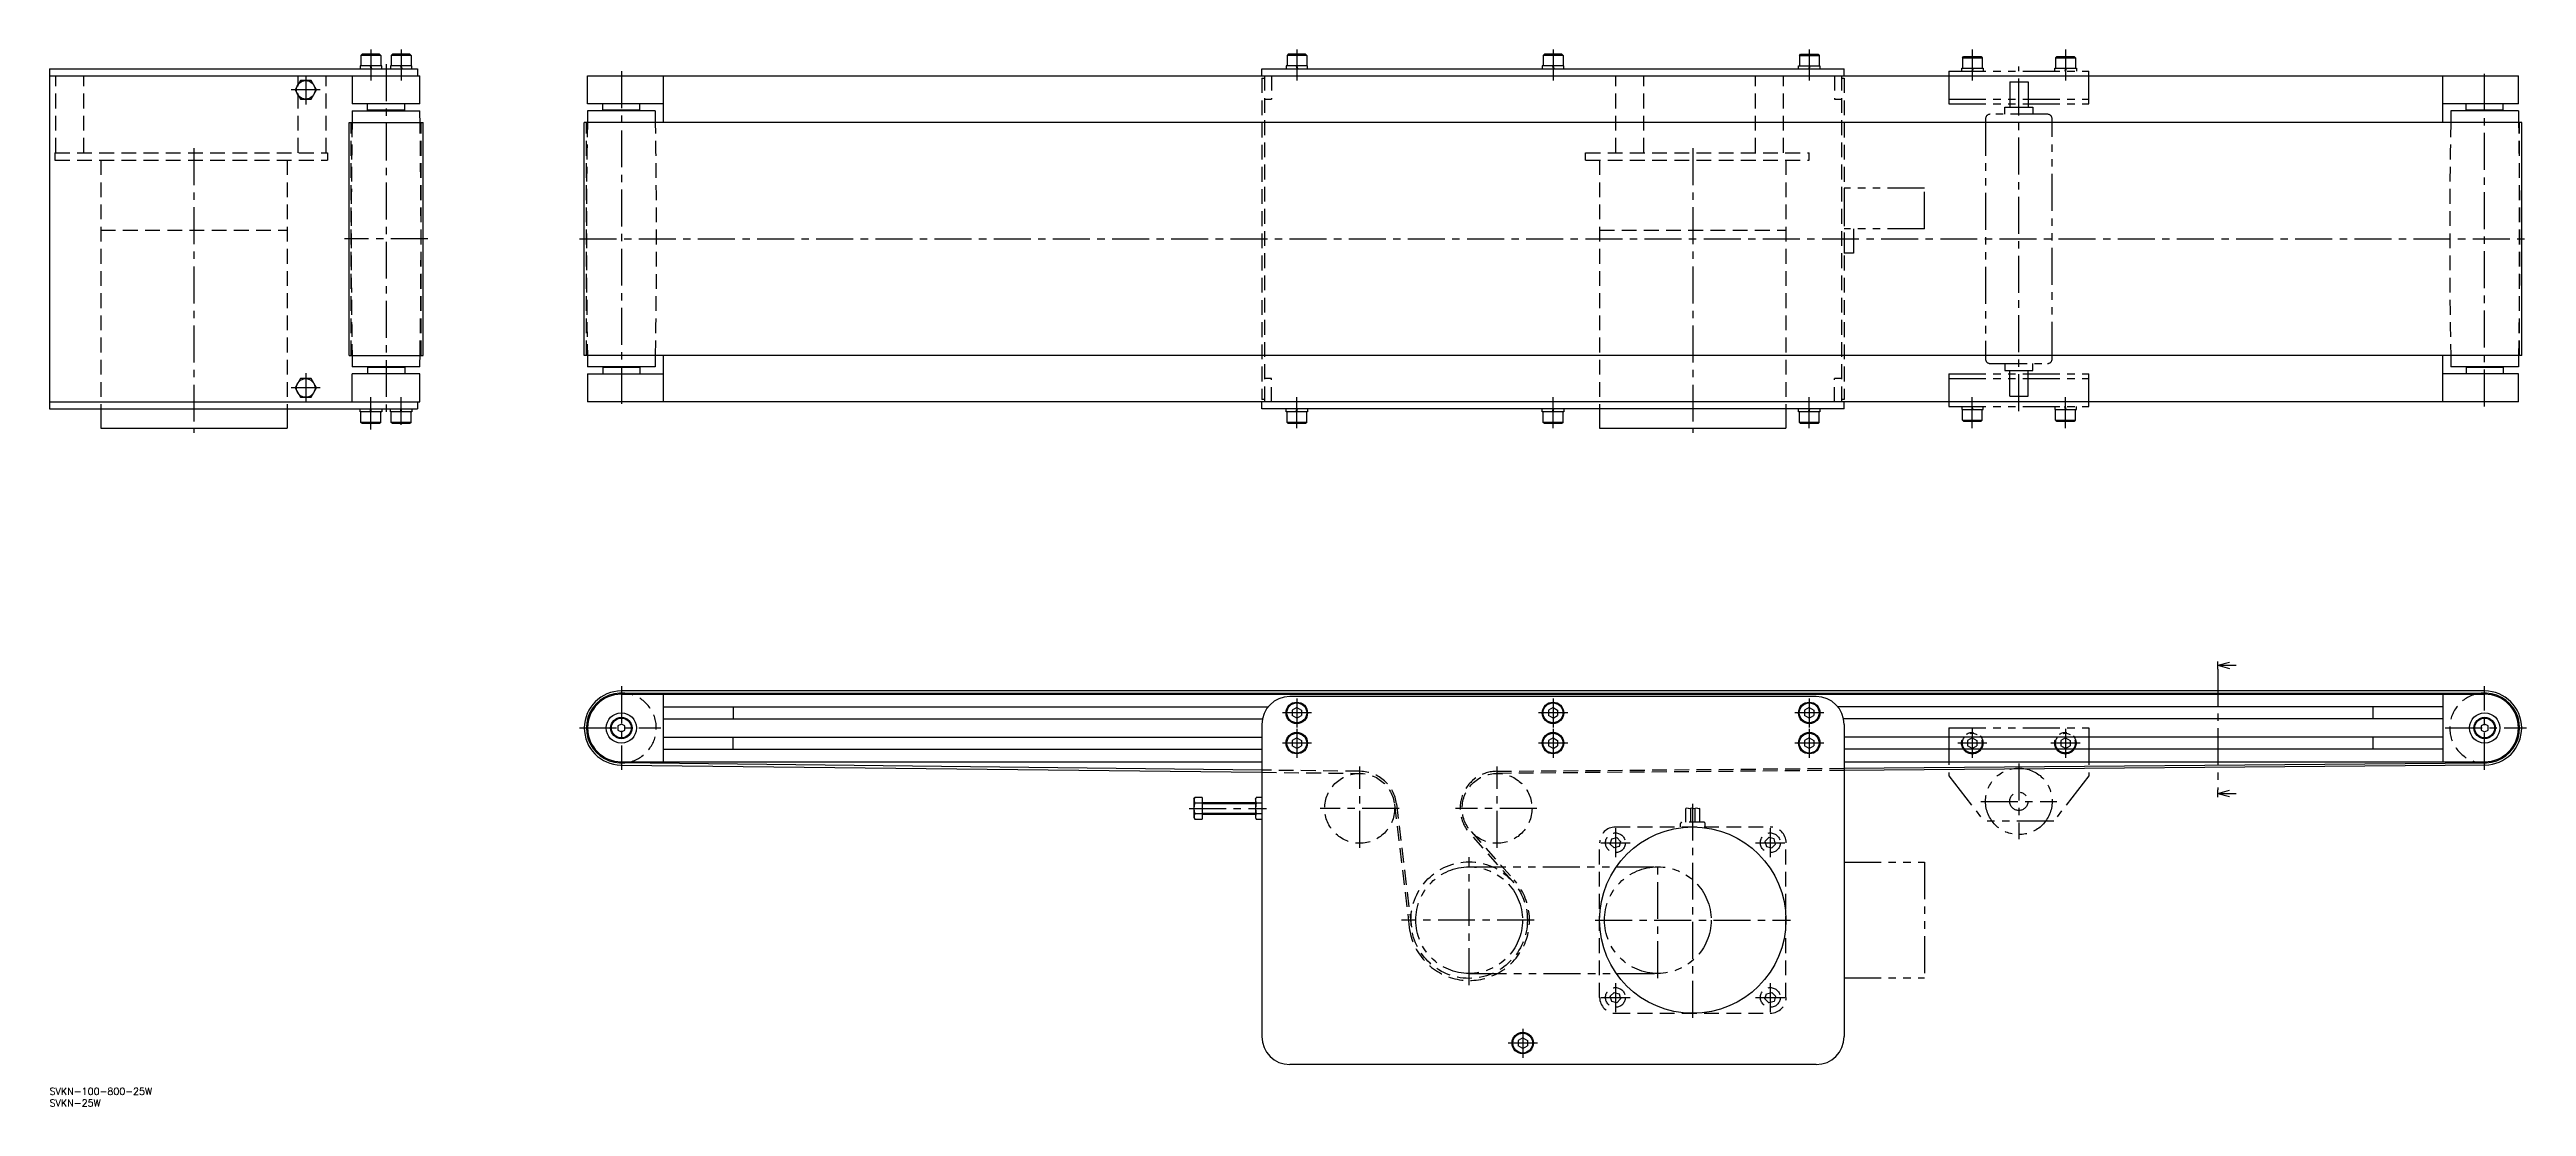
# Model space of a CAD drawing. Extents: x 0 to 1624, y -8 to 471.
# Drawn here: x 0 to 1063, y -8 to 446 of the extents above; entities that cross this region are included whole.
import ezdxf

# ---------------------------------------------------------------- set-up
doc = ezdxf.new("R2010")
doc.units = 0
doc.header["$LTSCALE"] = 0.5
for name, pattern in [('CENTER', [50.8, 31.75, -6.35, 6.35, -6.35]), ('DASHED', [19.05, 12.7, -6.35]), ('PHANTOM', [63.5, 31.75, -6.35, 6.35, -6.35, 6.35, -6.35])]:
    doc.linetypes.add(name, pattern=pattern)
for name, color, linetype in [('MSM_CENTER', 1, 'CENTER'), ('MSM_CONTINUOUS', 7, 'CONTINUOUS'), ('MSM_DASHED', 4, 'DASHED'), ('MSM_IMAGINARY', 6, 'PHANTOM'), ('MSM_NARROW', 5, 'CONTINUOUS'), ('MSM_PART_NUMBER', 7, 'CONTINUOUS')]:
    doc.layers.add(name, color=color, linetype=linetype)
doc.styles.get("Standard").update_dxf_attribs({"font": 'txt.shx', "height": 3, "bigfont": 'bigfont.shx'})

# ---------------------------------------------------------------- blocks, each defined once
blk = doc.blocks.new('*U2')
at = {"layer": 'MSM_PART_NUMBER'}
blk.add_text('SVKN-100-800-25W', height=3, dxfattribs=at).set_placement((0, -3))
blk = doc.blocks.new('*U3')
at = {"layer": 'MSM_PART_NUMBER'}
blk.add_text('SVKN-25W', height=3, dxfattribs=at).set_placement((0, -8))

msp = doc.modelspace()

# ---------------------------------------------------------------- linework, layer by layer
at = {"layer": 'MSM_CENTER'}
for p, q in [((138, 445.8), (138, 432.5)), ((144.5, 439.5), (144.5, 289.5)), ((151, 445.8), (151, 432.5)), ((245.5, 436.5), (245.5, 292.5)), ((535.5, 445.8), (535.5, 432.5)), ((645.5, 445.8), (645.5, 432.5)), ((755.5, 445.8), (755.5, 432.5)), ((825.5, 445.8), (825.5, 432.5)), ((845.5, 290.5), (845.5, 438.5)), ((865.5, 445.8), (865.5, 432.5)), ((1045.5, 292.5), (1045.5, 436.5)), ((116.2, 428.5), (103.8, 428.5)), ((110, 434.7), (110, 422.2)), ((62, 403.5), (62, 281.3)), ((705.5, 403.5), (705.5, 281.3)), ((162.4, 364.5), (126.6, 364.5)), ((227.6, 364.5), (1063.4, 364.5)), ((116.2, 300.5), (103.8, 300.5)), ((110, 306.8), (110, 294.3)), ((138, 282.6), (138, 296.5)), ((151, 284.6), (151, 296.5)), ((535.5, 283.2), (535.5, 296.5)), ((645.5, 283.2), (645.5, 296.5)), ((755.5, 283.2), (755.5, 296.5)), ((825.5, 283.2), (825.5, 296.5)), ((865.5, 283.2), (865.5, 296.5)), ((245.5, 172.4), (245.5, 136.6)), ((931, 179.8), (931, 128)), ((1045.5, 136.6), (1045.5, 172.4)), ((541.8, 161), (529.3, 161)), ((535.5, 167.2), (535.5, 154.7)), ((651.8, 161), (639.3, 161)), ((645.5, 167.2), (645.5, 154.7)), ((761.8, 161), (749.3, 161)), ((755.5, 167.2), (755.5, 154.7)), ((227.6, 154.5), (262.5, 154.5)), ((535.5, 154.2), (535.5, 141.7)), ((645.5, 154.2), (645.5, 141.7)), ((755.5, 154.2), (755.5, 141.7)), ((825.5, 154.2), (825.5, 141.7)), ((865.5, 154.2), (865.5, 141.7)), ((1028.5, 154.5), (1063.4, 154.5)), ((541.8, 148), (529.3, 148)), ((651.8, 148), (639.3, 148)), ((761.8, 148), (749.3, 148)), ((831.8, 148), (819.3, 148)), ((845.5, 139.3), (845.5, 106.7)), ((871.8, 148), (859.3, 148)), ((562.5, 103), (562.5, 137.9)), ((621.5, 103), (621.5, 137.9)), ((489.3, 120), (522.5, 120)), ((579.5, 120), (545.5, 120)), ((638.5, 120), (603.6, 120)), ((705.5, 30), (705.5, 122)), ((829.2, 123), (861.8, 123)), ((672.3, 111.5), (672.3, 99)), ((738.8, 111.5), (738.8, 99)), ((609.5, 44.1), (609.5, 99)), ((666.1, 105.2), (678.6, 105.2)), ((690.5, 47.1), (690.5, 96.9)), ((732.5, 105.2), (745, 105.2)), ((637.4, 72), (580.5, 72)), ((663.6, 72), (747.5, 72)), ((672.3, 45), (672.3, 32.5)), ((738.8, 45), (738.8, 32.5)), ((666.1, 38.8), (678.6, 38.8)), ((732.5, 38.8), (745, 38.8)), ((632.5, 25.4), (632.5, 12.9)), ((638.8, 19.2), (626.3, 19.2))]:
    msp.add_line(p, q, dxfattribs=at)
at = {"layer": 'MSM_CONTINUOUS'}
for p, q in [((0, 437.5), (0, 291.5)), ((0, 437.5), (158, 437.5)), ((142.6, 438.8), (133.4, 438.8)), ((133.4, 438.8), (133.4, 437.5)), ((134.2, 443.8), (133.7, 443.3)), ((142.2, 443.3), (133.7, 443.3)), ((133.7, 443.3), (133.7, 438.8)), ((141.7, 443.8), (134.2, 443.8)), ((137.7, 438.8), (138, 437.5)), ((138, 438.8), (138.3, 437.5)), ((142.2, 443.3), (141.7, 443.8)), ((142.2, 443.3), (142.2, 438.8)), ((142.6, 437.5), (142.6, 438.8)), ((155.6, 438.8), (146.4, 438.8)), ((146.4, 438.8), (146.4, 437.5)), ((147.2, 443.8), (146.7, 443.3)), ((155.2, 443.3), (146.7, 443.3)), ((146.7, 443.3), (146.7, 438.8)), ((154.7, 443.8), (147.2, 443.8)), ((150.7, 438.8), (151, 437.5)), ((151, 438.8), (151.3, 437.5)), ((155.2, 443.3), (154.7, 443.8)), ((155.2, 443.3), (155.2, 438.8)), ((155.6, 437.5), (155.6, 438.8)), ((158, 437.5), (158, 434.5)), ((520.5, 437.5), (770.5, 437.5)), ((520.5, 434.5), (520.5, 437.5)), ((540.1, 438.8), (530.9, 438.8)), ((530.9, 438.8), (530.9, 437.5)), ((531.8, 443.8), (531.3, 443.3)), ((539.8, 443.3), (531.3, 443.3)), ((531.3, 443.3), (531.3, 438.8)), ((539.3, 443.8), (531.8, 443.8)), ((535.3, 438.8), (535.5, 437.5)), ((535.5, 438.8), (535.8, 437.5)), ((539.8, 443.3), (539.3, 443.8)), ((539.8, 443.3), (539.8, 438.8)), ((540.1, 437.5), (540.1, 438.8)), ((650.1, 438.8), (640.9, 438.8)), ((640.9, 438.8), (640.9, 437.5)), ((641.8, 443.8), (641.3, 443.3)), ((649.8, 443.3), (641.3, 443.3)), ((641.3, 443.3), (641.3, 438.8)), ((649.3, 443.8), (641.8, 443.8)), ((645.3, 438.8), (645.5, 437.5)), ((645.5, 438.8), (645.8, 437.5)), ((649.8, 443.3), (649.3, 443.8)), ((649.8, 443.3), (649.8, 438.8)), ((650.1, 437.5), (650.1, 438.8)), ((750.9, 438.8), (760.1, 438.8)), ((750.9, 437.5), (750.9, 438.8)), ((751.3, 443.3), (751.8, 443.8)), ((751.3, 443.3), (759.8, 443.3)), ((751.3, 443.3), (751.3, 438.8)), ((751.8, 443.8), (759.3, 443.8)), ((755.5, 438.8), (755.3, 437.5)), ((755.8, 438.8), (755.5, 437.5)), ((759.3, 443.8), (759.8, 443.3)), ((759.8, 443.3), (759.8, 438.8)), ((760.1, 438.8), (760.1, 437.5)), ((770.5, 434.5), (770.5, 437.5)), ((0, 434.5), (159, 434.5)), ((107.7, 432.5), (105.4, 428.5)), ((105.4, 428.5), (107.7, 424.5)), ((112.3, 432.5), (107.7, 432.5)), ((114.6, 428.5), (112.3, 432.5)), ((112.3, 424.5), (114.6, 428.5)), ((130, 434.5), (130, 422.5)), ((159, 422.5), (159, 434.5)), ((231, 434.5), (1060, 434.5)), ((231, 422.5), (231, 434.5)), ((263.5, 434.5), (263.5, 414.5)), ((1027.5, 414.5), (1027.5, 434.5)), ((1060, 422.5), (1060, 434.5)), ((107.7, 424.5), (112.3, 424.5)), ((159, 422.5), (130, 422.5)), ((130, 419.5), (159, 419.5)), ((136.5, 419.7), (136.5, 422.5)), ((152.5, 419.7), (136.5, 419.7)), ((138.5, 419.5), (138.5, 419.7)), ((150.5, 419.5), (150.5, 419.7)), ((152.5, 419.7), (152.5, 422.5)), ((263.5, 422.5), (231, 422.5)), ((260, 419.5), (231, 419.5)), ((237.5, 419.7), (237.5, 422.5)), ((253.5, 419.7), (237.5, 419.7)), ((239.5, 419.5), (239.5, 419.7)), ((251.5, 419.5), (251.5, 419.7)), ((253.5, 419.7), (253.5, 422.5)), ((1060, 422.5), (1027.5, 422.5)), ((1060, 419.5), (1031, 419.5)), ((1037.5, 419.7), (1037.5, 422.5)), ((1053.5, 419.7), (1037.5, 419.7)), ((1039.5, 419.5), (1039.5, 419.7)), ((1051.5, 419.5), (1051.5, 419.7)), ((1053.5, 419.7), (1053.5, 422.5)), ((128.6, 414.5), (160.4, 414.5)), ((128.6, 314.5), (128.6, 414.5)), ((160.4, 314.5), (160.4, 414.5)), ((1061.4, 414.5), (229.6, 414.5)), ((229.6, 314.5), (229.6, 414.5)), ((1061.4, 314.5), (1061.4, 414.5)), ((128.6, 314.5), (160.4, 314.5)), ((159, 309.5), (130, 309.5)), ((152.5, 309.3), (136.5, 309.3)), ((136.5, 309.3), (136.5, 306.5)), ((138.5, 309.5), (138.5, 309.3)), ((150.5, 309.5), (150.5, 309.3)), ((152.5, 309.3), (152.5, 306.5)), ((1061.4, 314.5), (229.6, 314.5)), ((260, 309.5), (231, 309.5)), ((253.5, 309.3), (237.5, 309.3)), ((237.5, 309.3), (237.5, 306.5)), ((239.5, 309.5), (239.5, 309.3)), ((251.5, 309.5), (251.5, 309.3)), ((253.5, 309.3), (253.5, 306.5)), ((263.5, 314.5), (263.5, 294.5)), ((1027.5, 294.5), (1027.5, 314.5)), ((1060, 309.5), (1031, 309.5)), ((1053.5, 309.3), (1037.5, 309.3)), ((1037.5, 309.3), (1037.5, 306.5)), ((1039.5, 309.5), (1039.5, 309.3)), ((1051.5, 309.5), (1051.5, 309.3)), ((1053.5, 309.3), (1053.5, 306.5)), ((107.7, 304.5), (105.4, 300.5)), ((105.4, 300.5), (107.7, 296.5)), ((112.3, 304.5), (107.7, 304.5)), ((114.6, 300.5), (112.3, 304.5)), ((112.3, 296.5), (114.6, 300.5)), ((159, 306.5), (130, 306.5)), ((130, 294.5), (130, 306.5)), ((159, 294.5), (159, 306.5)), ((231, 306.5), (231, 294.5)), ((231, 306.5), (263.5, 306.5)), ((1060, 306.5), (1027.5, 306.5)), ((1060, 294.5), (1060, 306.5)), ((0, 294.5), (159, 294.5)), ((0, 291.5), (158, 291.5)), ((22, 291.5), (22, 283.3)), ((102, 291.5), (102, 283.3)), ((107.7, 296.5), (112.3, 296.5)), ((133.4, 290.2), (133.4, 291.5)), ((142.6, 290.2), (133.4, 290.2)), ((133.7, 285.7), (133.7, 290.2)), ((137.7, 290.2), (138, 291.5)), ((138, 290.2), (138.3, 291.5)), ((142.2, 285.7), (142.2, 290.2)), ((142.6, 291.5), (142.6, 290.2)), ((146.4, 290.2), (146.4, 291.5)), ((155.6, 290.2), (146.4, 290.2)), ((146.7, 285.7), (146.7, 290.2)), ((150.7, 290.2), (151, 291.5)), ((151, 290.2), (151.3, 291.5)), ((155.2, 285.7), (155.2, 290.2)), ((155.6, 291.5), (155.6, 290.2)), ((158, 294.5), (158, 291.5)), ((1060, 294.5), (231, 294.5)), ((520.5, 291.5), (520.5, 294.5)), ((770.5, 291.5), (520.5, 291.5)), ((530.9, 290.2), (530.9, 291.5)), ((540.1, 290.2), (530.9, 290.2)), ((531.3, 285.7), (531.3, 290.2)), ((535.3, 290.2), (535.5, 291.5)), ((535.5, 290.2), (535.8, 291.5)), ((539.8, 285.7), (539.8, 290.2)), ((540.1, 291.5), (540.1, 290.2)), ((640.9, 290.2), (640.9, 291.5)), ((650.1, 290.2), (640.9, 290.2)), ((641.3, 285.7), (641.3, 290.2)), ((645.3, 290.2), (645.5, 291.5)), ((645.5, 290.2), (645.8, 291.5)), ((649.8, 285.7), (649.8, 290.2)), ((650.1, 291.5), (650.1, 290.2)), ((665.5, 291.5), (665.5, 283.3)), ((745.5, 291.5), (745.5, 283.3)), ((750.9, 290.2), (750.9, 291.5)), ((760.1, 290.2), (750.9, 290.2)), ((751.3, 285.7), (751.3, 290.2)), ((755.3, 290.2), (755.5, 291.5)), ((755.5, 290.2), (755.8, 291.5)), ((759.8, 285.7), (759.8, 290.2)), ((760.1, 291.5), (760.1, 290.2)), ((770.5, 291.5), (770.5, 294.5)), ((22, 283.3), (102, 283.3)), ((142.2, 285.7), (133.7, 285.7)), ((134.2, 285.2), (133.7, 285.7)), ((141.7, 285.2), (134.2, 285.2)), ((142.2, 285.7), (141.7, 285.2)), ((155.2, 285.7), (146.7, 285.7)), ((147.2, 285.2), (146.7, 285.7)), ((154.7, 285.2), (147.2, 285.2)), ((155.2, 285.7), (154.7, 285.2)), ((539.8, 285.7), (531.3, 285.7)), ((531.8, 285.2), (531.3, 285.7)), ((539.3, 285.2), (531.8, 285.2)), ((539.8, 285.7), (539.3, 285.2)), ((649.8, 285.7), (641.3, 285.7)), ((641.8, 285.2), (641.3, 285.7)), ((649.3, 285.2), (641.8, 285.2)), ((649.8, 285.7), (649.3, 285.2)), ((665.5, 283.3), (745.5, 283.3)), ((759.8, 285.7), (751.3, 285.7)), ((751.8, 285.2), (751.3, 285.7)), ((759.3, 285.2), (751.8, 285.2)), ((759.8, 285.7), (759.3, 285.2)), ((1045.5, 170.4), (245.5, 170.4)), ((245.5, 169.5), (1045.5, 169.5)), ((245.5, 169), (1045.5, 169)), ((263.5, 169), (263.5, 140)), ((263.5, 163.6), (523.3, 163.6)), ((293.5, 163.6), (293.5, 158.4)), ((758.5, 168), (532.5, 168)), ((535.5, 163.3), (533.5, 162.1)), ((533.5, 162.1), (533.5, 159.9)), ((535.5, 158.7), (533.5, 159.9)), ((535.5, 163.3), (537.5, 162.1)), ((535.5, 158.7), (537.5, 159.9)), ((537.5, 162.1), (537.5, 159.9)), ((645.5, 163.3), (643.5, 162.1)), ((643.5, 162.1), (643.5, 159.9)), ((645.5, 158.7), (643.5, 159.9)), ((645.5, 163.3), (647.5, 162.1)), ((645.5, 158.7), (647.5, 159.9)), ((647.5, 162.1), (647.5, 159.9)), ((755.5, 163.3), (753.5, 162.1)), ((753.5, 162.1), (753.5, 159.9)), ((755.5, 158.7), (753.5, 159.9)), ((755.5, 163.3), (757.5, 162.1)), ((755.5, 158.7), (757.5, 159.9)), ((757.5, 162.1), (757.5, 159.9)), ((1027.5, 163.6), (767.8, 163.6)), ((997.5, 163.6), (997.5, 158.4)), ((1027.5, 169), (1027.5, 140)), ((245.5, 156.2), (244, 155.4)), ((244, 155.4), (244, 153.6)), ((244, 153.6), (245.5, 152.8)), ((247, 155.4), (245.5, 156.2)), ((245.5, 152.8), (247, 153.6)), ((247, 153.6), (247, 155.4)), ((263.5, 158.4), (520.8, 158.4)), ((263.5, 150.6), (520.5, 150.6)), ((293.5, 145.4), (293.5, 150.6)), ((520.5, 156), (520.5, 22)), ((535.5, 150.3), (533.5, 149.1)), ((533.5, 149.1), (533.5, 146.9)), ((535.5, 150.3), (537.5, 149.1)), ((537.5, 149.1), (537.5, 146.9)), ((645.5, 150.3), (643.5, 149.1)), ((643.5, 149.1), (643.5, 146.9)), ((645.5, 150.3), (647.5, 149.1)), ((647.5, 149.1), (647.5, 146.9)), ((755.5, 150.3), (753.5, 149.1)), ((753.5, 149.1), (753.5, 146.9)), ((755.5, 150.3), (757.5, 149.1)), ((757.5, 149.1), (757.5, 146.9)), ((1027.5, 158.4), (770.3, 158.4)), ((770.5, 156), (770.5, 22)), ((1027.5, 150.6), (770.5, 150.6)), ((997.5, 150.6), (997.5, 145.4)), ((1045.5, 156.2), (1044, 155.4)), ((1044, 155.4), (1044, 153.6)), ((1044, 153.6), (1045.5, 152.8)), ((1047, 155.4), (1045.5, 156.2)), ((1045.5, 152.8), (1047, 153.6)), ((1047, 153.6), (1047, 155.4)), ((520.5, 136.4), (245.4, 139.5)), ((245.4, 138.6), (520.5, 135.5)), ((245.5, 140), (520.5, 140)), ((263.5, 145.4), (520.5, 145.4)), ((535.5, 145.7), (533.5, 146.9)), ((535.5, 145.7), (537.5, 146.9)), ((645.5, 145.7), (643.5, 146.9)), ((645.5, 145.7), (647.5, 146.9)), ((755.5, 145.7), (753.5, 146.9)), ((755.5, 145.7), (757.5, 146.9)), ((1027.5, 145.4), (770.5, 145.4)), ((770.5, 140), (1045.5, 140)), ((770.5, 137.2), (1045.7, 139.5)), ((1045.7, 138.6), (770.5, 136.3)), ((491.3, 124), (491.7, 124.6)), ((491.3, 124), (491.3, 116)), ((494.8, 124.6), (491.7, 124.6)), ((491.7, 122.3), (494.8, 122.3)), ((494.8, 117.7), (491.7, 117.7)), ((494.8, 124.6), (494.8, 115.4)), ((494.8, 122.5), (517.7, 122.5)), ((494.8, 117.5), (517.7, 117.5)), ((517.7, 124), (518.1, 124.6)), ((517.7, 124), (517.7, 116)), ((520.5, 124.6), (518.1, 124.6)), ((518.1, 122.3), (520.5, 122.3)), ((520.5, 117.7), (518.1, 117.7)), ((491.3, 116), (491.7, 115.4)), ((491.7, 115.4), (494.8, 115.4)), ((517.7, 116), (518.1, 115.4)), ((518.1, 115.4), (520.5, 115.4)), ((632.5, 21.5), (630.5, 20.3)), ((632.5, 21.5), (634.5, 20.3)), ((630.5, 20.3), (630.5, 18.1)), ((632.5, 16.9), (630.5, 18.1)), ((632.5, 16.9), (634.5, 18.1)), ((634.5, 20.3), (634.5, 18.1)), ((758.5, 10), (532.5, 10))]:
    msp.add_line(p, q, dxfattribs=at)
for centre, radius in [((110, 428.5), 4), ((110, 300.5), 4), ((245.5, 154.5), 6.5), ((535.5, 161), 4.6), ((535.5, 161), 4.25), ((645.5, 161), 4.6), ((645.5, 161), 4.25), ((755.5, 161), 4.6), ((755.5, 161), 4.25), ((1045.5, 154.5), 6.5), ((245.5, 154.5), 4.6), ((245.5, 154.5), 4.25), ((535.5, 148), 4.6), ((535.5, 148), 4.25), ((645.5, 148), 4.6), ((645.5, 148), 4.25), ((755.5, 148), 4.6), ((755.5, 148), 4.25), ((1045.5, 154.5), 4.6), ((1045.5, 154.5), 4.25), ((705.5, 72), 40), ((632.5, 19.2), 4.6), ((632.5, 19.2), 4.25)]:
    msp.add_circle(centre, radius, dxfattribs=at)
for centre, radius, start, end in [((3154.8, 364.5), 3025.3, 178.9583, 179.053), ((-2865.8, 364.5), 3025.3, 0.947, 1.0417), ((3255.8, 364.5), 3025.3, 178.9583, 179.053), ((-2764.7, 364.5), 3025.3, 0.947, 1.0417), ((4055.8, 364.5), 3025.3, 178.9583, 179.053), ((-1964.7, 364.5), 3025.3, 0.947, 1.0417), ((3154.8, 364.5), 3025.3, 180.947, 181.0417), ((-2865.8, 364.5), 3025.3, 358.9583, 359.053), ((3255.8, 364.5), 3025.3, 180.947, 181.0417), ((-2764.7, 364.5), 3025.3, 358.9583, 359.053), ((4055.8, 364.5), 3025.3, 180.947, 181.0417), ((-1964.7, 364.5), 3025.3, 358.9583, 359.053), ((245.5, 154.5), 15.9, 90, 269.3497), ((1045.5, 154.5), 15.9, 270.4863, 90), ((245.5, 154.5), 15, 75.1649, 284.8351), ((245.5, 154.5), 14.5, 90, 270), ((532.5, 156), 12, 90, 180), ((758.5, 156), 12, 0, 90), ((1045.5, 154.5), 15, 255.1649, 104.8351), ((1045.5, 154.5), 14.5, 270, 90), ((493.4, 123.5), 2.04, 154.3842, 214.3842), ((499, 120), 7.64, 162.412, 197.588), ((493.4, 116.5), 2.04, 145.6158, 205.6158), ((519.8, 123.5), 2.04, 154.3842, 214.3842), ((525.4, 120), 7.64, 162.412, 197.588), ((519.8, 116.5), 2.04, 145.6158, 205.6158), ((532.5, 22), 12, 180, 270), ((758.5, 22), 12, 270, 0)]:
    msp.add_arc(centre, radius, start, end, dxfattribs=at)
at = {"layer": 'MSM_DASHED'}
for p, q in [((2.7, 401.5), (2.7, 434.5)), ((14.7, 401.5), (14.7, 434.5)), ((106.7, 401.5), (106.7, 434.5)), ((118.7, 401.5), (118.7, 434.5)), ((520.5, 433.5), (520.5, 295.5)), ((520.5, 433.5), (521.7, 433.5)), ((521.7, 434.5), (521.7, 294.5)), ((524.7, 434.5), (524.7, 424.5)), ((672.5, 401.5), (672.5, 434.5)), ((684.5, 401.5), (684.5, 434.5)), ((732.5, 401.5), (732.5, 434.5)), ((744.5, 401.5), (744.5, 434.5)), ((766.3, 434.5), (766.3, 424.5)), ((769.3, 434.5), (769.3, 294.5)), ((769.3, 433.5), (770.5, 433.5)), ((770.5, 433.5), (770.5, 295.5)), ((521.7, 424.5), (524.7, 424.5)), ((766.3, 424.5), (769.3, 424.5)), ((129.5, 314.5), (129.5, 414.5)), ((159.5, 314.5), (159.5, 414.5)), ((230.5, 314.5), (230.5, 414.5)), ((1060.5, 314.5), (1060.5, 414.5)), ((2.3, 401.5), (2.3, 398.3)), ((2.3, 401.5), (119.3, 401.5)), ((2.3, 398.3), (119.3, 398.3)), ((22, 398.3), (22, 291.5)), ((102, 398.3), (102, 291.5)), ((119.3, 401.5), (119.3, 398.3)), ((659.5, 401.5), (755.5, 401.5)), ((659.5, 398.3), (659.5, 401.5)), ((659.5, 398.3), (755.5, 398.3)), ((665.5, 398.3), (665.5, 291.5)), ((745.5, 398.3), (745.5, 291.5)), ((755.5, 398.3), (755.5, 401.5)), ((22, 368.3), (102, 368.3)), ((665.5, 368.3), (745.5, 368.3)), ((524.7, 304.5), (521.7, 304.5)), ((524.7, 294.5), (524.7, 304.5)), ((769.3, 304.5), (766.3, 304.5)), ((766.3, 294.5), (766.3, 304.5)), ((521.7, 295.5), (520.5, 295.5)), ((770.5, 295.5), (769.3, 295.5)), ((562.7, 135.9), (520.5, 136.4)), ((520.5, 135.5), (562.7, 135)), ((621.4, 135.9), (770.5, 137.2)), ((770.5, 136.3), (621.4, 135)), ((577.4, 121.8), (583.8, 68.9)), ((578.3, 121.9), (584.7, 69)), ((702.5, 114), (702.5, 120)), ((704.5, 120), (704.5, 114)), ((706.5, 114), (706.5, 120)), ((708.5, 114), (708.5, 120)), ((628.2, 88.6), (609.7, 109.4)), ((610.3, 110), (628.9, 89.2)), ((670.1, 104.6), (670.7, 106.9)), ((670.7, 106.9), (672.9, 107.5)), ((672.3, 112), (738.8, 112)), ((672.9, 107.5), (674.5, 105.8)), ((700.3, 112), (700.3, 113.5)), ((710.3, 114), (700.8, 114)), ((710.8, 112), (710.8, 113.5)), ((738.2, 107.5), (736.5, 105.8)), ((740.4, 106.9), (738.2, 107.5)), ((741, 104.6), (740.4, 106.9)), ((665.5, 38.8), (665.5, 105.2)), ((671.7, 103), (670.1, 104.6)), ((673.9, 103.6), (671.7, 103)), ((674.5, 105.8), (673.9, 103.6)), ((736.5, 105.8), (737.1, 103.6)), ((737.1, 103.6), (739.4, 103)), ((739.4, 103), (741, 104.6)), ((745.5, 38.8), (745.5, 105.2)), ((670.1, 39.4), (671.7, 41)), ((670.7, 37.1), (670.1, 39.4)), ((672.9, 36.5), (670.7, 37.1)), ((671.7, 41), (673.9, 40.4)), ((672.3, 32), (738.8, 32)), ((674.5, 38.2), (672.9, 36.5)), ((673.9, 40.4), (674.5, 38.2)), ((736.5, 38.2), (737.1, 40.4)), ((738.2, 36.5), (736.5, 38.2)), ((737.1, 40.4), (739.4, 41)), ((740.4, 37.1), (738.2, 36.5)), ((739.4, 41), (741, 39.4)), ((741, 39.4), (740.4, 37.1))]:
    msp.add_line(p, q, dxfattribs=at)
for centre, radius in [((562.5, 120), 15), ((621.5, 120), 15), ((672.3, 105.2), 4.25), ((738.8, 105.2), 4.25), ((609.5, 72), 25), ((672.3, 38.8), 4.25), ((738.8, 38.8), 4.25)]:
    msp.add_circle(centre, radius, dxfattribs=at)
for centre, radius, start, end in [((3154.8, 364.5), 3025.3, 179.053, 180.947), ((-2865.8, 364.5), 3025.3, 359.053, 0.947), ((3255.8, 364.5), 3025.3, 179.053, 180.947), ((-2764.7, 364.5), 3025.3, 359.053, 0.947), ((4055.8, 364.5), 3025.3, 179.053, 180.947), ((-1964.7, 364.5), 3025.3, 359.053, 0.947), ((245.5, 154.5), 15, 284.8351, 75.1649), ((1045.5, 154.5), 15, 104.8351, 255.1649), ((562.5, 120), 15.9, 6.8925, 89.3497), ((621.5, 120), 15.9, 90.4863, 221.7191), ((672.3, 105.2), 6.77, 90, 180), ((700.8, 113.5), 0.5, 90, 180), ((710.3, 113.5), 0.5, 0, 90), ((738.8, 105.2), 6.77, 0, 90), ((609.5, 72), 25.9, 186.8925, 41.7191), ((672.3, 38.8), 6.77, 180, 270), ((738.8, 38.8), 6.77, 270, 0)]:
    msp.add_arc(centre, radius, start, end, dxfattribs=at)
at = {"layer": 'MSM_IMAGINARY'}
for p, q in [((815.5, 436.5), (875.5, 436.5)), ((815.5, 436.5), (815.5, 422.5)), ((821, 437.8), (830.2, 437.8)), ((821, 436.5), (821, 437.8)), ((821.3, 442.3), (821.8, 442.8)), ((821.3, 442.3), (829.8, 442.3)), ((821.3, 442.3), (821.3, 437.8)), ((821.8, 442.8), (829.3, 442.8)), ((825.6, 437.8), (825.3, 436.5)), ((825.8, 437.8), (825.6, 436.5)), ((829.3, 442.8), (829.8, 442.3)), ((829.8, 442.3), (829.8, 437.8)), ((830.2, 437.8), (830.2, 436.5)), ((861, 436.5), (861, 437.8)), ((861, 437.8), (870.2, 437.8)), ((861.3, 442.3), (861.8, 442.8)), ((861.3, 442.3), (861.3, 437.8)), ((861.3, 442.3), (869.8, 442.3)), ((861.8, 442.8), (869.3, 442.8)), ((865.6, 437.8), (865.3, 436.5)), ((865.8, 437.8), (865.6, 436.5)), ((869.3, 442.8), (869.8, 442.3)), ((869.8, 442.3), (869.8, 437.8)), ((870.2, 437.8), (870.2, 436.5)), ((875.5, 422.5), (875.5, 436.5)), ((841.6, 432), (849.5, 432)), ((841.6, 432), (841.6, 421)), ((849.5, 432), (849.5, 421)), ((815.5, 424.5), (875.5, 424.5)), ((815.5, 422.5), (875.5, 422.5)), ((831.2, 416), (831.2, 313)), ((857.8, 418), (833.2, 418)), ((839.5, 418), (839.5, 421)), ((839.5, 421), (851.5, 421)), ((851.5, 421), (851.5, 418)), ((859.8, 313), (859.8, 416)), ((770.5, 386.3), (770.5, 358.3)), ((805, 386.3), (770.5, 386.3)), ((805, 368.8), (805, 386.3)), ((805, 368.8), (770.5, 368.8)), ((774.5, 368.8), (774.5, 358.3)), ((774.5, 358.3), (770.5, 358.3)), ((833.2, 311), (857.8, 311)), ((839.5, 311), (839.5, 308)), ((851.5, 308), (851.5, 311)), ((815.5, 306.5), (875.5, 306.5)), ((815.5, 306.5), (815.5, 292.5)), ((815.5, 304.5), (875.5, 304.5)), ((839.5, 308), (851.5, 308)), ((841.6, 297), (841.6, 308)), ((849.5, 297), (849.5, 308)), ((875.5, 292.5), (875.5, 306.5)), ((815.5, 292.5), (875.5, 292.5)), ((821, 292.5), (821, 291.2)), ((821, 291.2), (830.2, 291.2)), ((821.3, 286.7), (821.3, 291.2)), ((825.6, 291.2), (825.3, 292.5)), ((825.8, 291.2), (825.6, 292.5)), ((829.8, 286.7), (829.8, 291.2)), ((830.2, 291.2), (830.2, 292.5)), ((841.6, 297), (849.5, 297)), ((861, 292.5), (861, 291.2)), ((861, 291.2), (870.2, 291.2)), ((861.3, 286.7), (861.3, 291.2)), ((865.6, 291.2), (865.3, 292.5)), ((865.8, 291.2), (865.6, 292.5)), ((869.8, 286.7), (869.8, 291.2)), ((870.2, 291.2), (870.2, 292.5)), ((821.3, 286.7), (829.8, 286.7)), ((821.3, 286.7), (821.8, 286.2)), ((821.8, 286.2), (829.3, 286.2)), ((829.3, 286.2), (829.8, 286.7)), ((861.3, 286.7), (861.8, 286.2)), ((861.3, 286.7), (869.8, 286.7)), ((861.8, 286.2), (869.3, 286.2)), ((869.3, 286.2), (869.8, 286.7)), ((815.5, 154.5), (815.5, 134)), ((815.5, 154.5), (875.5, 154.5)), ((825.5, 150.3), (823.5, 149.1)), ((823.5, 149.1), (823.5, 146.9)), ((825.5, 150.3), (827.5, 149.1)), ((827.5, 149.1), (827.5, 146.9)), ((865.5, 150.3), (863.5, 149.1)), ((863.5, 149.1), (863.5, 146.9)), ((865.5, 150.3), (867.5, 149.1)), ((867.5, 149.1), (867.5, 146.9)), ((875.5, 154.5), (875.5, 134)), ((825.5, 145.7), (823.5, 146.9)), ((825.5, 145.7), (827.5, 146.9)), ((865.5, 145.7), (863.5, 146.9)), ((865.5, 145.7), (867.5, 146.9)), ((815.5, 134), (830.5, 114.5)), ((875.5, 134), (860.5, 114.5)), ((860.5, 114.5), (830.5, 114.5)), ((770.5, 96.9), (805, 96.9)), ((805, 96.9), (805, 47.2)), ((609.4, 94.9), (690.5, 94.9)), ((609.7, 49.1), (690.5, 49.1)), ((770.5, 47.2), (805, 47.2))]:
    msp.add_line(p, q, dxfattribs=at)
for centre, radius in [((825.5, 148), 4.6), ((825.5, 148), 4.25), ((865.5, 148), 4.6), ((865.5, 148), 4.25), ((845.5, 123), 14.3), ((845.5, 123), 3.93), ((609.5, 72), 22.9), ((690.5, 72), 22.9)]:
    msp.add_circle(centre, radius, dxfattribs=at)
for centre, start, end in [((833.2, 416), 90, 180), ((857.8, 416), 0, 90), ((833.2, 313), 180, 270), ((857.8, 313), 270, 0)]:
    msp.add_arc(centre, 2, start, end, dxfattribs=at)
at = {"layer": 'MSM_NARROW'}
for p, q in [((494.8, 122.1), (517.7, 122.1)), ((494.8, 117.9), (517.7, 117.9))]:
    msp.add_line(p, q, dxfattribs=at)
for centre, start, end in [((703, 119.1), 60, 120), ((704, 120.9), 240, 300), ((705, 119.1), 60, 120), ((706, 120.9), 240, 300), ((707, 119.1), 60, 120), ((708, 120.9), 240, 300)]:
    msp.add_arc(centre, 1, start, end, dxfattribs=at)
at = {"layer": 'MSM_PART_NUMBER'}
for p, q in [((931, 179.8), (931, 183.1)), ((931, 181.5), (936, 182.8)), ((931, 181.5), (938.8, 181.5)), ((931, 181.5), (936, 180.1)), ((931, 124.8), (931, 128)), ((931, 126.4), (936, 127.8)), ((931, 126.4), (938.8, 126.4)), ((931, 126.4), (936, 125.1))]:
    msp.add_line(p, q, dxfattribs=at)

# ---------------------------------------------------------------- block references
at = {"layer": 'MSM_CONTINUOUS'}
for name in ['*U2', '*U3']:
    msp.add_blockref(name, (0, 0), dxfattribs=at)

doc.saveas('drawing.dxf')
